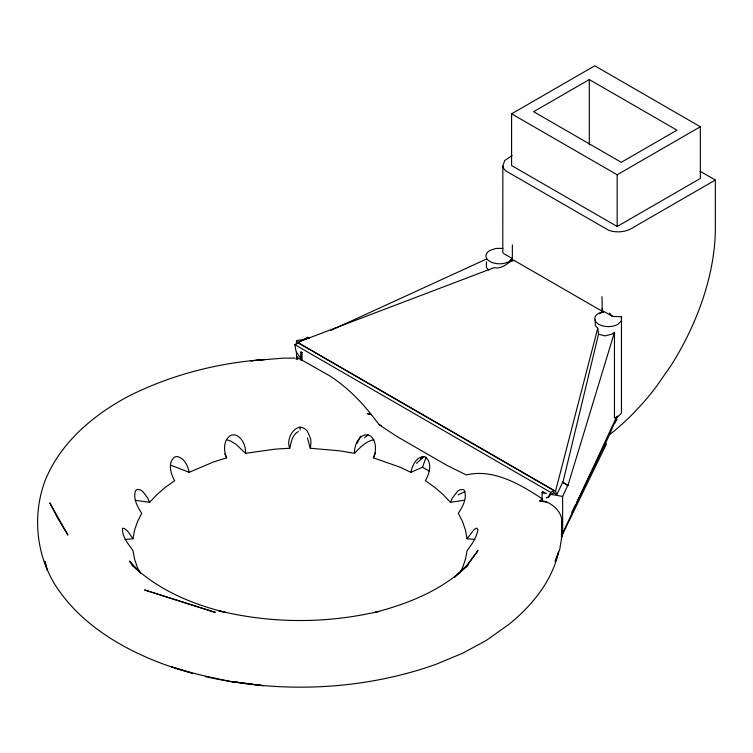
<?xml version="1.0" encoding="UTF-8"?>
<svg xmlns="http://www.w3.org/2000/svg" width="753" height="753" viewBox="0 0 753 753"><rect width="100%" height="100%" fill="white"/><g stroke="black" fill="none" stroke-linecap="round" stroke-linejoin="round"><path stroke-width="1.13" d="M300.033 430.048L300.033 426.791M562.707 482.24L567.922 485.534L562.707 482.24L556.815 494.636L555.507 491.22L297.623 342.333L494.109 267.644C501.3 269.405 507.033 263.898 512.341 260.039L512.369 244.847M512.115 155.523L504.717 160.521L502.853 166.084L502.769 252.368L503.597 253.526L512.2 258.486L509.753 261.696L513.725 260.19L601.948 311.13L601.892 312.222L599.529 313.794M601.967 296.578L602.259 310.82L601.892 312.222L598.748 313.229A13.61 7.859 0 0 0 598.729 324.308A13.61 7.859 0 0 0 617.949 324.317L621.46 320.797M542.706 498.693L539.779 501.018L542.085 500.613C551.507 502.693 560.618 510.318 561.964 520.172L561.682 537.303L559.808 549.163L555.149 561.446L558.604 551.911C551.977 581.363 531.891 605.751 508.915 624.359L486.099 640.577L462.643 653.218L435.761 664.4C362.202 690.416 281.236 693.645 205.277 676.608M562.049 526.62L561.682 537.303L561.964 520.172M601.892 312.222L603.991 311.488L612.509 316.401L621.46 316.74L621.46 319.112M464.347 500.218L450.426 502.317L443.225 494.683L434.858 487.455L425.398 480.687C429.445 473.929 432.937 461.467 424.551 456.638C416.249 456.478 412.324 465.439 410.884 472.31L399.175 466.851L373.432 457.862C376.434 450.906 376.641 441.785 370.824 436.194L367.784 434.82C358.456 434.236 354.211 445.607 354.475 453.325L340.036 450.868L310.283 448.251L307.431 437.917M410.884 472.31L422.527 467.246L426.17 457.09M310.283 448.251L310.98 443.065L310.584 438.66L307.412 431.253C297.473 419.214 284.963 437.888 289.764 448.251L274.798 449.174L245.582 453.325L236.094 444.402L230.973 441.192L226.973 439.856M553.897 490.58L550.754 492.396L548.193 497.3L546.339 497.771L549.191 496.726L550.82 494.354L553.577 492.763L553.897 490.58L297.962 342.813L294.818 344.629L296.098 351.755L301.021 358.682L301.021 351.933L302.085 352.545L302.085 360.179L329.739 375.879C345.862 386.233 359.539 399.787 371.427 414.724L379.258 424.814L397.198 436.655L447.103 465.467L466.258 474.936C492.66 468.733 517.904 483.134 539.364 496.905L542.122 498.844L542.085 500.613L542.085 492.81L542.706 491.464L546.339 493.563L542.085 492.81M576.431 502.835L607.407 439.272L617.573 415.967M297.19 358.842L297.633 357.044L296.023 359.077M125.139 539.487L132.97 538.771L134.571 530.131L137.517 521.603L141.762 513.264C137.451 506.882 132.857 498.524 135.531 490.664L137.168 489.356L140.359 489.845L142.694 491.455L147.513 497.667L149.612 502.317L156.831 494.683L165.199 487.455L174.649 480.687C170.696 473.966 167.458 462.662 174.621 457.015L176.842 456.478C184.25 457.815 187.864 465.627 189.154 472.31L213.391 462.022L226.625 457.852C223.34 450.52 223.283 438.764 231.679 434.961L235.134 434.886C242.635 437.484 245.798 445.955 245.582 453.325M561.418 534.903L561.813 532.879L562.642 533.359L616.434 417.247L617.291 417.764M289.764 448.251C291.185 442.293 292.239 434.547 298.395 431.554M562.868 482.617L598.531 334.21L597.731 328.27L595.237 325.381L595.237 319.846M555.507 491.22L597.731 328.27M567.922 485.534L614.457 332.346L611.86 334.191L604.838 335.866L598.531 334.21M567.847 485.214L562.642 496.443L562.642 533.359L561.682 533.19L561.964 532.315M373.432 457.862L375.54 452.769M421.548 457.118L420.805 458.859L423.948 456.619L416.484 463.396M450.426 502.317L452.412 497.893L457.504 491.333L459.499 489.939L462.926 489.422L464.272 490.316C467.509 498.081 462.634 506.882 458.285 513.264L462.54 521.594L465.476 530.131L467.076 538.771L474.738 539.383M571.828 512.285L575.405 504.934M561.324 536.889L606.56 443.677M357.073 443.47L360.64 436.175M459.885 573.005L462.54 567.79L465.476 559.263L467.076 550.612C471.83 544.381 476.753 537.501 477.92 529.585L476.668 528.107L474.126 529.519L467.076 538.771M614.693 423.374L616.952 419.43M465.862 567.065L478.023 550.518L467.773 564.477L454.238 577.476L468.046 565.023C442.868 589.655 409.425 603.379 375.832 612.123L378.759 611.408C326.378 623.748 271.165 623.588 218.888 610.777L225.778 612.5C191.516 604 157.81 589.75 132.01 565.023L140.444 572.779M354.475 453.325C359.915 447.696 365.836 441.164 373.912 439.799M512.2 258.486L509.179 261.517A13.61 7.859 0 0 1 489.958 261.507A13.61 7.859 0 0 1 489.939 250.41L496.067 248.405L502.863 248.405M364.518 437.86L368.066 434.82M511.588 113.825L594.776 65.803L700.346 126.758L700.346 178.47L617.168 226.493L511.588 165.547L511.588 113.825L617.168 174.781L700.346 126.758M589.298 79.564L533.632 111.698L621.291 162.309L676.956 130.165L589.298 79.564L589.298 145.028M299.223 342.078L307.629 337.231L309.398 338.248M610.099 434.246A180.729 104.347 -60 0 0 656.569 386.308L671.187 365.233A180.984 104.498 -60 0 0 715.359 228.055L715.35 180.042L630.892 228.799A18.11 10.457 0 0 1 612.5 231.35L608.697 230.296L505.903 170.95L503.625 168.493L502.853 166.084M458.172 494.937L465.072 491.568M330.849 330.369L486.617 258.985M542.301 500.19L539.779 501.018L546.96 502.204M298.536 358.117L301.313 360.32L302.085 360.179M296.484 344.036L296.484 340.572L306.339 339.048M301.021 351.933L301.313 352.668L302.085 352.545M296.917 357.468L297.426 357.402M254.42 360.48L251.041 360.809L283.034 358.136L294.856 358.108M256.669 360.263L265.291 359.473C218.031 362.748 171.185 374.806 128.791 396.087C93.767 414.649 61.144 442.03 45.632 479.322C31.334 515.89 36.304 559.272 59.412 591.218C81.832 622.74 115.548 644.314 150.732 659.129L152.755 659.901C178.659 670.923 206.322 676.41 233.741 682.143M135.295 500.34L149.612 502.317M550.82 494.354L562.642 496.443M371.257 414.536L367.492 413.661L371.427 414.724M170.573 465.119L189.154 472.31M190.838 672.74L171.373 666.838L192.316 673.333M379.258 424.814L381.329 425.558M700.121 171.251L715.35 180.042M553.577 492.763L556.815 494.636M294.818 344.629L550.754 492.396M422.527 467.246L429.21 471.105M609.431 313.116L612.509 316.401M140.547 572.675L129.403 561.07L132.829 565.503M488.575 270.007L486.466 267.531L486.466 261.79M132.97 538.771L128.17 531.787L124.339 528.418L122.551 528.361C121.807 536.701 128.481 544.08 132.98 550.622L134.58 559.263L137.517 567.79L140.18 573.005M601.986 308.824L603.595 312.382M224.808 453.843L226.625 457.852M296.484 340.572L297.727 343.688M512.369 259.409L513.028 261.131M621.46 316.74L621.46 413.152L617.949 416.673L614.457 417.83L614.457 332.346M617.168 174.781L617.168 226.493M301.313 352.668L301.313 360.32M297.633 357.044L297.633 359.35M296.484 352.112L296.484 359.03M263.145 685.691L232.837 681.681L263.145 685.691M215.377 612.443L144.736 590.013L215.377 612.443M67.864 534.922L57.896 518.553L49.764 502.788L67.864 534.922M47.373 570.35L44.822 561.39L47.373 570.35"/></g></svg>
